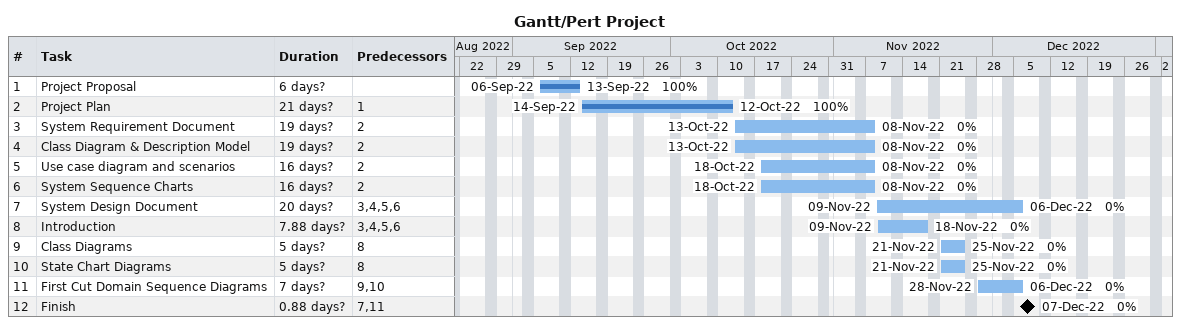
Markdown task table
Gantt/Pert Project

| ID | Task | Duration | Start | Finish | Predecessors | % complete |
|---|---|---|---|---|---|---|
| 1 | Project Proposal | 6d? | 2022-09-06 | 2022-09-13 |  | 100 |
| 2 | Project Plan | 21d? | 2022-09-14 | 2022-10-12 | 1 | 100 |
| 3 | System Requirement Document | 19d? | 2022-10-13 | 2022-11-08 | 2 | 0 |
| 4 | Class Diagram & Description Model | 19d? | 2022-10-13 | 2022-11-08 | 2 | 0 |
| 5 | Use case diagram and scenarios | 16d? | 2022-10-18 | 2022-11-08 | 2 | 0 |
| 6 | System Sequence Charts | 16d? | 2022-10-18 | 2022-11-08 | 2 | 0 |
| 7 | System Design Document | 20d? | 2022-11-09 | 2022-12-06 | 3, 4, 5, 6 | 0 |
| 8 | Introduction | 7.88d? | 2022-11-09 | 2022-11-18 | 3, 4, 5, 6 | 0 |
| 9 | Class Diagrams | 5d? | 2022-11-21 | 2022-11-25 | 8 | 0 |
| 10 | State Chart Diagrams | 5d? | 2022-11-21 | 2022-11-25 | 8 | 0 |
| 11 | First Cut Domain Sequence Diagrams | 7d? | 2022-11-28 | 2022-12-06 | 9, 10 | 0 |
| 12 | Finish | 0.88d? | 2022-12-07 | 2022-12-07 | 7, 11 | 0 |
